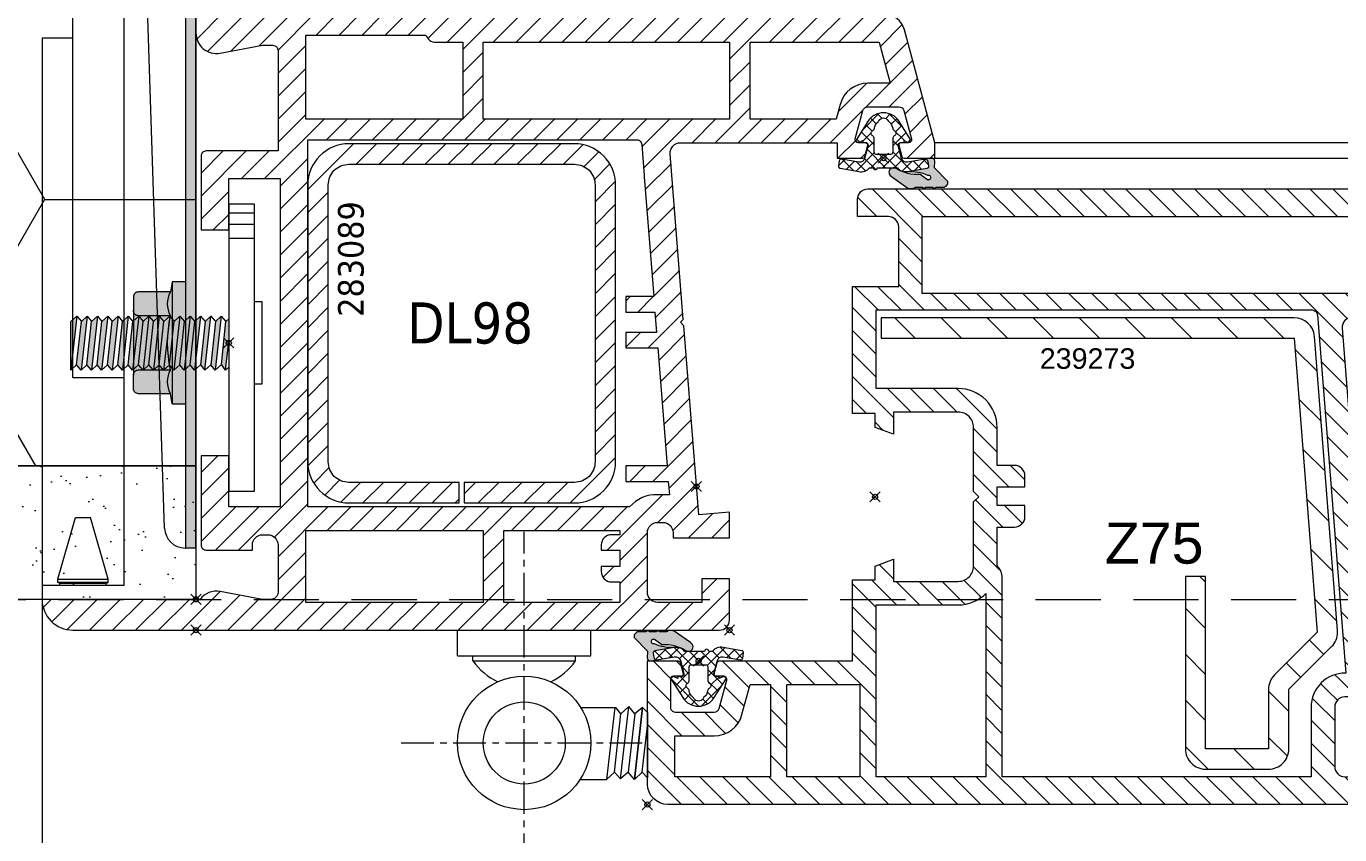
# Model space of a CAD drawing. Header units: millimetres. Extents: x -20000 to 230000, y -17405 to 25402.
# Drawn here: x 74626 to 74754, y -13975 to -13896.2 of the extents above; entities that cross this region are included whole.
import ezdxf

# ---------------------------------------------------------------- set-up
doc = ezdxf.new("R2010")
doc.units = ezdxf.units.MM
doc.header["$PDMODE"] = 35
doc.header["$PDSIZE"] = 0.5
doc.linetypes.add('AXES', pattern=[50.8, 31.75, -6.35, 6.35, -6.35])
doc.linetypes.add('CACHE', pattern=[9.525, 6.35, -3.175])
doc.layers.get('0').update_dxf_attribs({"lineweight": 13})
doc.layers.add('0 - Invisible', color=43, linetype='Continuous', lineweight=0, plot=False)
for name, color, linetype, lineweight in [('1 - Acier', 160, 'Continuous', 13), ('1 - Axe', 1, 'AXES', 0), ('1 - INTERROMPU', 253, 'CACHE', 13), ('1 - Isolant', 132, 'Continuous', 13), ('1 - Joint', 7, 'Continuous', 13), ('1 - Platre', 252, 'Continuous', 13), ('1 - PVC', 7, 'Continuous', 13)]:
    doc.layers.add(name, color=color, linetype=linetype, lineweight=lineweight)
doc.layers.add('1 - Cache', color=7, linetype='Continuous', lineweight=0, true_color=0xffffff)
doc.styles.get("Standard").update_dxf_attribs({"font": 'ARIALUNI.TTF'})
doc.styles.add('Texte Poralu', font='tahomabd.ttf')

# ---------------------------------------------------------------- blocks, each defined once
blk = doc.blocks.new('*U436')
at = {"layer": '1 - Isolant'}
h = blk.add_hatch(dxfattribs=at)
h.set_pattern_fill('HONEY', color=256, scale=5)
h.set_pattern_definition([(0, (237.5, -1e-14), (23.8125, 13.74815), [15.875, -31.75]), (120, (237.5, -1e-14), (-23.8125, 13.74815), [15.875, -31.75]), (60, (237.5, -1e-14), (5e-08, 27.4963), [-31.75, 15.875])])
h.paths.add_polyline_path([(-150, -87), (-150, 0), (-7.5, 0), (-7.5, -87)])
at = {"layer": '1 - Platre'}
h = blk.add_hatch(dxfattribs=at)
h.set_pattern_fill('AR-SAND', color=256, scale=0.1)
h.set_pattern_definition([(37.5, (237.5, -1e-14), (-0.160003, 4.894132), [0, -3.8608, 0, -4.318, 0, -4.1275]), (7.5, (237.5, -1e-14), (4.49523, 7.16825), [0, -2.0828, 0, -3.4798, 0, -1.3335]), (327.5, (234.3756, -1e-14), (7.909924, 0.01437), [0, -1.27, 0, -4.572, 0, -5.969]), (317.5, (234.3756, -1e-14), (7.63556, 2.22929), [0, -0.635, 0, -2.9972, 0, -3.429])])
h.paths.add_polyline_path([(-150, -100), (-150, -87), (-7.5, -87), (-7.5, -100)])
at = {"layer": '1 - Isolant'}
blk.add_lwpolyline([(-150, 0), (-7.5, 0), (-7.5, -87), (-150, -87)], dxfattribs=at)
at = {"layer": '1 - Platre'}
blk.add_lwpolyline([(-150, -87), (-7.5, -87), (-7.5, -100), (-150, -100)], dxfattribs=at)
blk = doc.blocks.new('*U176')
at = {"layer": '1 - Acier', "linetype": 'ByBlock'}
for p, q in [((-26.5, 0), (-13.5, 0)), ((-26.5, -2.5), (-26.5, 0)), ((-13.5, -2.5), (-13.5, 0)), ((-26.5, -2.5), (-13.5, -2.5)), ((-25, -3), (-25, -2.5)), ((-15, -3), (-15, -2.5)), ((-25, -3), (-15, -3)), ((-14.49, -7.55), (-11.09, -7.55)), ((-11.19, -7.55), (-11.97, -14.55)), ((-10.58, -8.16), (-11.09, -7.55)), ((-10.63, -14.5), (-9.82, -7.45)), ((-9.82, -7.45), (-10.58, -8.16)), ((-9.82, -7.45), (-10.58, -8.16)), ((-9.22, -8.16), (-9.82, -7.45)), ((-9.22, -8.16), (-9.82, -7.45)), ((-9.26, -14.55), (-8.48, -7.55)), ((-8.48, -7.55), (-9.26, -14.55)), ((-8.48, -7.55), (-9.22, -8.16)), ((-8.48, -7.55), (-9.22, -8.16)), ((-8, -8.03), (-8.48, -7.55)), ((-8, -8.03), (-8.48, -7.55)), ((-11.21, -13.84), (-10.58, -8.16)), ((-11.21, -13.84), (-10.58, -8.16)), ((-9.22, -8.16), (-9.86, -13.84)), ((-9.22, -8.16), (-9.86, -13.84)), ((-8, -8.03), (-8, -14.41)), ((-8.5, -13.84), (-8, -9.34)), ((-8.5, -13.84), (-8, -9.34)), ((-11.21, -13.84), (-11.97, -14.55)), ((-11.21, -13.84), (-11.97, -14.55)), ((-10.63, -14.5), (-11.21, -13.84)), ((-10.63, -14.5), (-11.21, -13.84)), ((-9.86, -13.84), (-10.63, -14.5)), ((-9.86, -13.84), (-10.63, -14.5)), ((-9.26, -14.55), (-9.86, -13.84)), ((-9.26, -14.55), (-9.86, -13.84)), ((-8.5, -13.84), (-9.26, -14.55)), ((-8.5, -13.84), (-9.26, -14.55)), ((-8, -14.41), (-8.5, -13.84)), ((-14.56, -14.55), (-11.97, -14.55))]:
    blk.add_line(p, q, dxfattribs=at)
for radius in [6.5, 4]:
    blk.add_circle((-20, -11), radius, dxfattribs=at)
for start, end in [(215.0332, 245.0619), (294.9381, 324.9668)]:
    blk.add_arc((-20, 0.51), 6.11, start, end, dxfattribs=at)
at = {"layer": '1 - Axe', "color": 1, "linetype": 'AXES', "ltscale": 0.1}
for p, q in [((-20, -23), (-20, 9.57)), ((-32, -11), (-8, -11))]:
    blk.add_line(p, q, dxfattribs=at)
blk = doc.blocks.new('*U293')
at = {"layer": '1 - Joint', "linetype": 'ByBlock'}
blk.add_hatch(color=256, dxfattribs=at).paths.add_polyline_path([(2.84, 3.14), (2.84, 3.78, 0.57735), (2.84, 4.13), (2.84, 4.79, 0.57735), (2.84, 5.13), (2.84, 5.85, 0.419335), (2.27, 6.28), (0.94, 4.97), (0.31, 5, 0.477659), (0, 4.65), (0.11, 4.02, -0.406954), (0.36, 4.36), (0.75, 4.43, -0.418679), (0.98, 4.27), (1.3, 2.36, -0.125286), (1.66, 4.3, -1.387029), (2.11, 4.3), (1.59, 3.57, -0.153631), (1.05, 1.3, 0.167659), (0.93, 1.03), (0.93, 0.96, 0.744987), (1.78, 0.78), (2.91, 2.37, 0.250622)])
h = blk.add_hatch(dxfattribs=at)
h.set_pattern_fill('ANSI37', color=256, scale=0.25, style=0)
h.paths.add_polyline_path([(0.93, 0.96, -0.041156), (0.93, 1.03), (0.93, 1.36, 0.277105), (1.3, 2.36), (0.98, 4.27, 0.414214), (0.75, 4.43), (0.36, 4.36, 0.406954), (0.11, 4.02), (0.4, 2.34, -0.388879), (0.04, 1.77), (-1.23, 1.43, -0.414214), (-1.53, 1.73), (-1.53, 2.01), (-1.71, 2.01), (-1.54, 2.38, 0.109518), (-1.53, 2.46, 0.414214), (-1.73, 2.66, 0.140872), (-1.83, 2.63), (-3.58, 1.54, 0.258271), (-4.42, 0.01, 0.258271), (-3.58, -1.51), (-1.83, -2.61, 0.140872), (-1.73, -2.64, 0.414214), (-1.53, -2.44, 0.109518), (-1.54, -2.35), (-1.71, -1.99), (-1.53, -1.99), (-1.53, -1.79, -0.414214), (-1.23, -1.49), (0.04, -1.83, -0.388879), (0.4, -2.4), (0.1, -4.07, 0.043661), (0.1, -4.1, 0.36397), (0.27, -4.3), (0.76, -4.39, 0.037727), (0.79, -4.39, 0.370694), (0.99, -4.22), (1.31, -2.39, 0.271381), (0.93, -1.34), (0.93, -0.99, 1), (0.93, -0.59)])
h.paths.add_polyline_path([(-0.37, 0.71), (-0.37, -0.69, -0.414214), (-0.57, -0.89), (-1.9, -0.89, 0.267949), (-2.16, -1.04, -0.267949), (-2.42, -1.19, -0.271324), (-2.68, -1.04, 0.243431), (-2.91, -0.88, -0.210605), (-3.54, -0.52, 0.11634), (-3.65, -0.43, -0.281921), (-3.92, 0.01, -0.281921), (-3.65, 0.46, 0.11634), (-3.54, 0.55, -0.210605), (-2.91, 0.91, 0.243431), (-2.68, 1.06, -0.271324), (-2.42, 1.21, -0.267949), (-2.16, 1.06, 0.267949), (-1.9, 0.91), (-0.57, 0.91, -0.414214)], flags=16)
at = {"layer": '0 - Invisible', "linetype": 'ByBlock'}
blk.add_point((0, 0), dxfattribs=at)
at = {"layer": '1 - Joint', "linetype": 'ByBlock'}
for points in [[(2.11, 4.3), (1.59, 3.57, -0.153631), (1.05, 1.3, 1.13268), (1.78, 0.78), (2.91, 2.37, 0.250622), (2.84, 3.14), (2.84, 3.78, 0.57735), (2.84, 4.13), (2.84, 4.79, 0.57735), (2.84, 5.13), (2.84, 5.85, 0.419335), (2.27, 6.28), (0.94, 4.97), (0.31, 5, 0.477659), (0, 4.65), (0.4, 2.34, -0.388879), (0.04, 1.77), (-1.23, 1.43, -0.414214), (-1.53, 1.73), (-1.53, 2.01), (-1.71, 2.01), (-1.54, 2.38, 0.109518), (-1.53, 2.46, 0.414214), (-1.73, 2.66, 0.140872), (-1.83, 2.63), (-3.58, 1.54, 0.258271), (-4.42, 0.01, 0.258271), (-3.58, -1.51), (-1.83, -2.61, 0.140872), (-1.73, -2.64, 0.414214), (-1.53, -2.44, 0.109518), (-1.54, -2.35), (-1.71, -1.99), (-1.53, -1.99), (-1.53, -1.79, -0.414214), (-1.23, -1.49), (0.04, -1.83, -0.388879), (0.4, -2.4), (0.1, -4.07, 0.043661), (0.1, -4.1, 0.36397), (0.27, -4.3), (0.76, -4.39, 0.037727), (0.79, -4.39, 0.370694), (0.99, -4.22), (1.31, -2.39, 0.271381), (0.93, -1.34), (0.93, -0.99, 1), (0.93, -0.59), (0.93, 1.36, 0.277105), (1.3, 2.36, -0.125286), (1.66, 4.3, -1.387029)], [(-3.65, 0.46, 0.11634), (-3.54, 0.55, -0.210605), (-2.91, 0.91, 0.243431), (-2.68, 1.06, -0.271324), (-2.42, 1.21, -0.267949), (-2.16, 1.06, 0.267949), (-1.9, 0.91), (-0.57, 0.91, -0.414214), (-0.37, 0.71), (-0.37, -0.69, -0.414214), (-0.57, -0.89), (-1.9, -0.89, 0.267949), (-2.16, -1.04, -0.267949), (-2.42, -1.19, -0.271324), (-2.68, -1.04, 0.243431), (-2.91, -0.88, -0.210605), (-3.54, -0.52, 0.11634), (-3.65, -0.43, -0.281921), (-3.92, 0.01, -0.281921)]]:
    blk.add_lwpolyline(points, format="xyb", close=True, dxfattribs=at)
blk.add_lwpolyline([(1.3, 2.36), (0.98, 4.27, 0.414214), (0.75, 4.43), (0.36, 4.36, 0.406954), (0.11, 4.02)], format="xyb", dxfattribs=at)
blk = doc.blocks.new('Rehau - Gamme Performance - Z75')
at = {"layer": '1 - PVC'}
h = blk.add_hatch(dxfattribs=at)
h.set_pattern_fill('ANSI31', color=256, scale=0.5, angle=90, style=0)
h.set_pattern_definition([(225, (0, 0), (-1.122532, 1.122532), [])])
edge = h.paths.add_edge_path()
edge.add_line((-88.25, 45.99), (-85.49, 45.99))
edge.add_line((-85.49, 45.99), (-85.49, 47.5))
edge.add_line((-85.49, 47.5), (-74.99, 47.5))
edge.add_line((-74.99, 47.5), (-68.72, 47.5))
edge.add_arc((-68.72, 46.5), 1, -4.2808, 89.8756, ccw=False)
edge.add_line((-67.72, 46.42), (-70.42, 12.18))
edge.add_arc((-68.1, 9.13), 3.83, 127.2044, 145.4601)
edge.add_line((-71.26, 11.3), (-73.49, 11.5))
edge.add_line((-73.49, 11.5), (-74.99, 10.63))
edge.add_line((-74.99, 10.63), (-74.99, 9))
edge.add_line((-74.99, 9), (-69.49, 9))
edge.add_line((-69.49, 9), (-69.49, 9.5))
edge.add_arc((-68.49, 9.5), 1, 90, 180, ccw=False)
edge.add_line((-68.49, 10.5), (-67.99, 10.5))
edge.add_arc((-67.99, 9.5), 1, 0, 90, ccw=False)
edge.add_line((-66.99, 9.5), (-66.99, 3.7))
edge.add_arc((-67.99, 3.7), 1, -90, 0, ccw=False)
edge.add_line((-67.99, 2.7), (-72.29, 2.7))
edge.add_line((-72.29, 2.7), (-72.29, 5))
edge.add_line((-72.29, 5), (-74.99, 5))
edge.add_line((-74.99, 5), (-74.99, 1))
edge.add_arc((-73.99, 1), 1, 180, 270)
edge.add_line((-73.99, 0), (-1.99, 0))
edge.add_arc((-2.01, 2.01), 2.01, 270.4903, 359.7969)
edge.add_line((0, 2), (0, 14))
edge.add_line((0, 14), (-3, 14))
edge.add_arc((-2.99, 13.79), 0.205, 92.1594, 164.4209)
edge.add_line((-3.19, 13.85), (-3.48, 12.75))
edge.add_arc((-3.29, 12.7), 0.196, 163.8255, 270.6442)
edge.add_line((-3.29, 12.5), (-2.54, 12.5))
edge.add_arc((-2.54, 12.2), 0.3, 0, 90, ccw=False)
edge.add_line((-2.24, 12.2), (-2.24, 9.5))
edge.add_arc((-2.74, 9.5), 0.5, -15.1541, 0, ccw=False)
edge.add_arc((-2.75, 9.51), 0.511, 270.9177, 343.9282, ccw=False)
edge.add_line((-2.74, 9), (-4.99, 9))
edge.add_line((-4.99, 9), (-6.51, 9))
edge.add_arc((-6.51, 9.49), 0.493, 194.4916, 270.2559, ccw=False)
edge.add_line((-6.99, 9.37), (-7.73, 12.12))
edge.add_arc((-7.44, 12.2), 0.3, 89.7794, 195.5219, ccw=False)
edge.add_line((-7.44, 12.5), (-6.69, 12.5))
edge.add_arc((-6.7, 12.7), 0.201, 271.431, 374.0994)
edge.add_line((-6.5, 12.75), (-6.8, 13.85))
edge.add_arc((-6.99, 13.8), 0.2, 14.7436, 90)
edge.add_line((-6.99, 14), (-19.99, 14))
edge.add_line((-19.99, 14), (-19.99, 21.9))
edge.add_line((-19.99, 21.9), (-22.19, 21.9))
edge.add_line((-22.19, 21.9), (-22.19, 23.24))
edge.add_line((-22.19, 23.24), (-23.99, 23.9))
edge.add_line((-23.99, 23.9), (-23.99, 21.75))
edge.add_line((-23.99, 21.75), (-30.29, 21.75))
edge.add_arc((-30.29, 23.25), 1.5, 180, 270, ccw=False)
edge.add_line((-31.79, 23.25), (-31.79, 29.5))
edge.add_line((-31.79, 29.5), (-32.29, 30))
edge.add_line((-32.29, 30), (-31.79, 30.5))
edge.add_line((-31.79, 30.5), (-31.79, 36.75))
edge.add_arc((-30.29, 36.75), 1.5, 90, 180, ccw=False)
edge.add_line((-30.29, 38.25), (-23.99, 38.25))
edge.add_line((-23.99, 38.25), (-23.99, 36.1))
edge.add_line((-23.99, 36.1), (-22.19, 36.75))
edge.add_line((-22.19, 36.75), (-22.19, 38.1))
edge.add_line((-22.19, 38.1), (-19.99, 38.1))
edge.add_line((-19.99, 38.1), (-19.99, 50.5))
edge.add_line((-19.99, 50.5), (-24.49, 50.5))
edge.add_line((-24.49, 50.5), (-24.49, 56.3))
edge.add_arc((-23.49, 56.3), 1, 90, 180, ccw=False)
edge.add_line((-23.49, 57.3), (-20.49, 57.3))
edge.add_line((-20.49, 57.3), (-20.49, 59))
edge.add_arc((-21.49, 59), 1, 0, 90)
edge.add_line((-21.49, 60), (-90.11, 60))
edge.add_arc((-90.11, 58), 2, 90.0716, 164.8932)
edge.add_line((-92.04, 58.52), (-94.99, 47.5))
edge.add_line((-94.99, 47.5), (-94.99, 46))
edge.add_line((-94.99, 46), (-91.72, 46))
edge.add_arc((-91.78, 46.19), 0.2, 288.1929, 359.998)
edge.add_line((-91.58, 46.19), (-91.58, 47.29))
edge.add_arc((-91.78, 47.29), 0.2, 0.0001, 90.0001)
edge.add_line((-91.78, 47.49), (-92.08, 47.49))
edge.add_line((-92.08, 47.49), (-92.44, 47.5))
edge.add_arc((-92.44, 47.8), 0.301, 164.7987, 269.9002, ccw=False)
edge.add_line((-92.73, 47.88), (-91.99, 50.63))
edge.add_arc((-91.5, 50.5), 0.504, 90.6601, 164.5912, ccw=False)
edge.add_line((-91.51, 51), (-89.99, 51))
edge.add_line((-89.99, 51), (-88.47, 51))
edge.add_arc((-88.47, 50.51), 0.493, 14.4916, 90.2559, ccw=False)
edge.add_line((-87.99, 50.63), (-87.25, 47.88))
edge.add_arc((-87.54, 47.8), 0.301, -90.0002, 15.4225, ccw=False)
edge.add_line((-87.54, 47.5), (-87.88, 47.49))
edge.add_line((-87.88, 47.49), (-88.18, 47.49))
edge.add_arc((-88.18, 47.29), 0.2, 90.0021, 179.9979)
edge.add_line((-88.38, 47.29), (-88.38, 46.18))
edge.add_arc((-88.18, 46.17), 0.196, 178.5329, 250.5215)
edge = h.paths.add_edge_path(flags=16)
edge.add_line((-11.99, 2.7), (-2.69, 2.7))
edge.add_line((-2.69, 2.7), (-2.69, 6.7))
edge.add_line((-2.69, 6.7), (-6.51, 6.7))
edge.add_arc((-6.5, 9.52), 2.82, 195.3634, 269.8887, ccw=False)
edge.add_line((-9.22, 8.77), (-10, 11.7))
edge.add_line((-10, 11.7), (-11.99, 11.7))
edge.add_line((-11.99, 11.7), (-11.99, 2.7))
h.paths.add_polyline_path([(-20.69, 2.7), (-13.59, 2.7), (-13.59, 11.7), (-20.69, 11.7)], flags=16)
edge = h.paths.add_edge_path(flags=16)
edge.add_line((-32.99, 2.7), (-22.29, 2.7))
edge.add_line((-22.29, 2.7), (-22.29, 19.45))
edge.add_line((-22.29, 19.45), (-30.3, 19.45))
edge.add_arc((-30.29, 23.23), 3.78, 224.5252, 269.9457, ccw=False)
edge.add_line((-32.99, 20.58), (-32.99, 2.7))
edge = h.paths.add_edge_path(flags=16)
edge.add_line((-64.69, 2.7), (-34.59, 2.7))
edge.add_line((-34.59, 2.7), (-34.59, 20.58))
edge.add_line((-34.59, 20.58), (-34.59, 22.09))
edge.add_arc((-33, 22.09), 1.59, 133.3025, 179.938, ccw=False)
edge.add_line((-34.09, 23.25), (-34.09, 27.05))
edge.add_line((-34.09, 27.05), (-35.79, 27.05))
edge.add_arc((-35.79, 28.05), 1, 180, 270, ccw=False)
edge.add_line((-36.79, 28.05), (-36.79, 29.15))
edge.add_line((-36.79, 29.15), (-34.09, 29.15))
edge.add_line((-34.09, 29.15), (-34.09, 30.95))
edge.add_line((-34.09, 30.95), (-36.79, 30.95))
edge.add_line((-36.79, 30.95), (-36.79, 32.05))
edge.add_arc((-35.79, 32.05), 1, 90, 180, ccw=False)
edge.add_line((-35.79, 33.05), (-34.09, 33.05))
edge.add_line((-34.09, 33.05), (-34.09, 36.75))
edge.add_arc((-30.29, 36.75), 3.8, 90, 180, ccw=False)
edge.add_line((-30.29, 40.55), (-22.29, 40.55))
edge.add_line((-22.29, 40.55), (-22.29, 48.2))
edge.add_line((-22.29, 48.2), (-64.81, 48.2))
edge.add_arc((-64.81, 47.7), 0.499, 89.6674, 175.5607)
edge.add_line((-65.31, 47.74), (-68.06, 12.8))
edge.add_arc((-67.99, 9.5), 3.3, 0.0217, 91.2242, ccw=False)
edge.add_line((-64.69, 9.5), (-64.69, 2.7))
h.paths.add_polyline_path([(-26.79, 49.8), (-26.79, 57.3), (-74.99, 57.3), (-74.99, 49.8)], flags=16)
edge = h.paths.add_edge_path(flags=16)
edge.add_line((-85.77, 51.22), (-85.39, 49.8))
edge.add_line((-85.39, 49.8), (-76.59, 49.8))
edge.add_line((-76.59, 49.8), (-76.59, 57.3))
edge.add_line((-76.59, 57.3), (-89.57, 57.3))
edge.add_line((-89.57, 57.3), (-90.64, 53.3))
edge.add_line((-90.64, 53.3), (-88.47, 53.3))
edge.add_arc((-88.47, 50.5), 2.8, 14.9315, 90, ccw=False)
edge.add_arc((-85.77, 51.22), 0.00282, -165.0287, 14.9315, ccw=False)
at = {"layer": '0 - Invisible'}
for p in [(-89.98, 45.99), (-22.19, 29.99), (-8, 17), (-70.28, 14), (-4.99, 14), (0, 0), (-74.99, 0)]:
    blk.add_point(p, dxfattribs=at)
at = {"layer": '1 - PVC'}
for points in [[(-88.25, 45.99), (-85.49, 45.99), (-85.49, 47.5), (-74.99, 47.5), (-68.72, 47.5, -0.435624), (-67.72, 46.42), (-70.42, 12.18, 0.079824), (-71.26, 11.3), (-73.49, 11.5), (-74.99, 10.63), (-74.99, 9), (-69.49, 9), (-69.49, 9.5, -0.414214), (-68.49, 10.5), (-67.99, 10.5, -0.414214), (-66.99, 9.5), (-66.99, 3.7, -0.414214), (-67.99, 2.7), (-72.29, 2.7), (-72.29, 5), (-74.99, 5), (-74.99, 1, 0.414214), (-73.99, 0), (-1.99, 0, 0.410674), (0, 2), (0, 14), (-3, 14, 0.326182), (-3.19, 13.85), (-3.48, 12.75, 0.50305), (-3.29, 12.5), (-2.54, 12.5, -0.414214), (-2.24, 12.2), (-2.24, 9.5, -0.066219), (-2.26, 9.37, -0.329801), (-2.74, 9), (-4.99, 9), (-6.51, 9, -0.343178), (-6.99, 9.37), (-7.73, 12.12, -0.497179), (-7.44, 12.5), (-6.69, 12.5, 0.480561), (-6.5, 12.75), (-6.8, 13.85, 0.340702), (-6.99, 14), (-19.99, 14), (-19.99, 21.9), (-22.19, 21.9), (-22.19, 23.24), (-23.99, 23.9), (-23.99, 21.75), (-30.29, 21.75, -0.414214), (-31.79, 23.25), (-31.79, 29.5), (-32.29, 30), (-31.79, 30.5), (-31.79, 36.75, -0.414214), (-30.29, 38.25), (-23.99, 38.25), (-23.99, 36.1), (-22.19, 36.75), (-22.19, 38.1), (-19.99, 38.1), (-19.99, 50.5), (-24.49, 50.5), (-24.49, 56.3, -0.414214), (-23.49, 57.3), (-20.49, 57.3), (-20.49, 59, 0.414214), (-21.49, 60), (-90.11, 60, 0.338586), (-92.04, 58.52), (-94.99, 47.5), (-94.99, 46), (-91.72, 46, 0.32398), (-91.58, 46.19), (-91.58, 47.29, 0.414214), (-91.78, 47.49), (-92.08, 47.49), (-92.44, 47.5, -0.493696), (-92.73, 47.88), (-91.99, 50.63, -0.334261), (-91.51, 51), (-89.99, 51), (-88.47, 51, -0.343178), (-87.99, 50.63), (-87.25, 47.88, -0.49544), (-87.54, 47.5), (-87.88, 47.49), (-88.18, 47.49, 0.414192), (-88.38, 47.29), (-88.38, 46.18, 0.324865)], [(-85.77, 51.22), (-85.39, 49.8), (-76.59, 49.8), (-76.59, 57.3), (-89.57, 57.3), (-90.64, 53.3), (-88.47, 53.3, -0.339788), (-85.76, 51.22, -0.999652)], [(-64.69, 2.7), (-34.59, 2.7), (-34.59, 20.58), (-34.59, 22.09, -0.206341), (-34.09, 23.25), (-34.09, 27.05), (-35.79, 27.05, -0.414214), (-36.79, 28.05), (-36.79, 29.15), (-34.09, 29.15), (-34.09, 30.95), (-36.79, 30.95), (-36.79, 32.05, -0.414214), (-35.79, 33.05), (-34.09, 33.05), (-34.09, 36.75, -0.414214), (-30.29, 40.55), (-22.29, 40.55), (-22.29, 48.2), (-64.81, 48.2, 0.393373), (-65.31, 47.74), (-68.06, 12.8, -0.420374), (-64.69, 9.5)], [(-32.99, 2.7), (-22.29, 2.7), (-22.29, 19.45), (-30.3, 19.45, -0.20082), (-32.99, 20.58)], [(-11.99, 2.7), (-2.69, 2.7), (-2.69, 6.7), (-6.51, 6.7, -0.337146), (-9.22, 8.77), (-10, 11.7), (-11.99, 11.7)]]:
    blk.add_lwpolyline(points, format="xyb", close=True, dxfattribs=at)
for points in [[(-26.79, 49.8), (-26.79, 57.3), (-74.99, 57.3), (-74.99, 49.8)], [(-20.69, 2.7), (-13.59, 2.7), (-13.59, 11.7), (-20.69, 11.7)]]:
    blk.add_lwpolyline(points, close=True, dxfattribs=at)
blk = doc.blocks.new('Rehau - Renfort 239273')
at = {"layer": '1 - Acier'}
h = blk.add_hatch(dxfattribs=at)
h.set_pattern_fill('ANSI31', color=256, style=0)
h.set_pattern_definition([(45, (-22382.9887, -21221.3944), (-2.24506403, 2.24506403), [])])
edge = h.paths.add_edge_path()
edge.add_line((36.22, 37.77), (42.02, 37.77))
edge.add_line((42.02, 37.77), (42.02, 31.64))
edge.add_line((42.02, 31.64), (25.21, 31.64))
edge.add_line((25.21, 31.64), (25.21, 29.67))
edge.add_line((25.21, 29.67), (42.02, 29.67))
edge.add_arc((42.02, 31.64), 1.98, 270, 360)
edge.add_line((44, 31.64), (44, 37.77))
edge.add_arc((42.02, 37.77), 1.98, 360, 450)
edge.add_line((42.02, 39.75), (36.22, 39.75))
edge.add_line((36.22, 39.75), (32.05, 43.92))
edge.add_arc((30.65, 42.52), 1.98, 45, 90)
edge.add_arc((30.65, 42.52), 1.98, 90, 94.5)
edge.add_line((30.5, 44.49), (1.82, 42.24))
edge.add_arc((1.98, 40.26), 1.98, 94.5, 180)
edge.add_line((0, 40.26), (0, 0))
edge.add_line((0, 0), (1.98, 0))
edge.add_line((1.98, 0), (1.98, 40.26))
edge.add_line((1.98, 40.26), (30.65, 42.52))
edge.add_line((30.65, 42.52), (34.82, 38.35))
edge.add_arc((36.22, 39.75), 1.98, 225, 270)
blk.add_lwpolyline([(36.22, 37.77), (42.02, 37.77), (42.02, 31.64), (25.21, 31.64), (25.21, 29.67), (42.02, 29.67, 0.414214), (44, 31.64), (44, 37.77, 0.414214), (42.02, 39.75), (36.22, 39.75), (32.05, 43.92, 0.198912), (30.65, 44.5, 0.019637), (30.5, 44.49), (1.82, 42.24, 0.391392), (0, 40.26), (0, 0), (1.98, 0), (1.98, 40.26), (30.65, 42.52), (34.82, 38.35, 0.198912)], format="xyb", close=True, dxfattribs=at)
blk = doc.blocks.new('*U538')
at = {"layer": '1 - PVC'}
for p, q in [((591, 47.5), (20, 47.5)), ((20, 46), (591, 46))]:
    blk.add_line(p, q, dxfattribs=at)
for name, p, rotation in [('*U293', (15, 46), 269.9999999999993), ('Rehau - Renfort 239273', (14.77, 30.45), 269.9999999999993), ('*U293', (-3.01, -3), 89.99999999999932)]:
    blk.add_blockref(name, p, dxfattribs=dict(rotation=rotation))
at = {"xscale": -1, "rotation": 359.9999999999993}
blk.add_blockref('Rehau - Gamme Performance - Z75', (-8, -17), dxfattribs=at)
for s, insert, char_height, attachment_point in [('239273', (34.9, 27.47), 2, 2), ('Z75', (41.39, 8.45), 4, 5)]:
    blk.add_mtext(s, dxfattribs=dict(insert=insert, char_height=char_height, attachment_point=attachment_point))
blk = doc.blocks.new('*U416')
at = {"layer": '1 - Acier', "linetype": 'ByBlock'}
h = blk.add_hatch(color=256, dxfattribs=at)
h.paths.add_polyline_path([(95, 0), (95, -1), (32.41, -1), (32, 0)])
h.paths.add_polyline_path([(1, -32.41), (0, -32), (32, 0), (32.41, -1)])
h.paths.add_polyline_path([(1, -70), (0, -70), (0, -32), (1, -32.41)])
blk.add_hatch(color=256, dxfattribs=at).paths.add_polyline_path([(25.83, -6.17, -0.285406), (27.89, -5.69), (29.82, -6.34, 0.793417), (30.85, -4.69), (29.08, -2.92), (30.14, -1.86), (31.91, -3.63, -0.793417), (29.34, -7.76), (27.11, -7.01), (7.01, -27.11), (7.76, -29.34, -0.793417), (3.63, -31.91), (1.86, -30.14), (2.92, -29.08), (4.69, -30.85, 0.793417), (6.34, -29.82), (5.69, -27.89, -0.285406), (6.17, -25.83)])
for p, q in [((32, 0), (0, -32)), ((95, 0), (32, 0)), ((32, 0), (34.07, -5)), ((95, 0), (95, -1.06)), ((32.41, -1), (1, -32.41)), ((95, -1), (32.41, -1)), ((93.07, -3.06), (34.07, -5)), ((34.07, -5), (5, -34.07)), ((0, -32), (0, -70)), ((0, -32), (5, -34.07)), ((1, -32.41), (1, -70)), ((5, -34.07), (3.11, -68.11)), ((0, -70), (1.11, -70))]:
    blk.add_line(p, q, dxfattribs=at)
for centre, start, end in [((93, -1.06), 271.8801, 0), ((1.11, -68), 270, 356.8139)]:
    blk.add_arc(centre, 2, start, end, dxfattribs=at)
blk = doc.blocks.new('*U417')
at = {"layer": '1 - Acier', "linetype": 'ByBlock'}
h = blk.add_hatch(color=256, dxfattribs=at)
h.paths.add_polyline_path([(-0.13, 0), (-2.34, 0), (-2.07, -0.29), (2.1, -0.71), (2.67, -0.31)])
h.paths.add_polyline_path([(-2.6, -0.73), (-2.07, -1.29), (2.15, -1.76), (2.67, -1.32)])
h.paths.add_polyline_path([(-2.6, -1.74), (-2.07, -2.3), (2.15, -2.77), (2.67, -2.32)])
h.paths.add_polyline_path([(-2.6, -2.74), (-2.07, -3.31), (2.15, -3.77), (2.67, -3.33)])
h.paths.add_polyline_path([(-2.6, -3.75), (-2.07, -4.31), (2.15, -4.78), (2.67, -4.34)])
h.paths.add_polyline_path([(-2.6, -4.76), (-2.07, -5.32), (2.15, -5.79), (2.67, -5.34)])
h.paths.add_polyline_path([(-2.6, -5.76), (-2.07, -6.32), (2.15, -6.79), (2.67, -6.35)])
h.paths.add_polyline_path([(-2.6, -6.77), (-2.07, -7.33), (2.15, -7.8), (2.67, -7.35)])
h.paths.add_polyline_path([(-2.6, -7.78), (-2.07, -8.34), (2.15, -8.81), (2.67, -8.36)])
h.paths.add_polyline_path([(-2.6, -8.78), (-2.07, -9.34), (2.15, -9.81), (2.67, -9.37)])
h.paths.add_polyline_path([(-2.6, -9.79), (-2.07, -10.35), (2.15, -10.82), (2.67, -10.37)])
h.paths.add_polyline_path([(-2.6, -10.79), (-2.07, -11.36), (2.15, -11.82), (2.67, -11.38)])
h.paths.add_polyline_path([(-2.6, -11.8), (-2.07, -12.36), (2.15, -12.83), (2.67, -12.39)])
h.paths.add_polyline_path([(-2.6, -12.81), (-2.07, -13.37), (2.15, -13.84), (2.67, -13.39)])
h.paths.add_polyline_path([(-2.6, -13.81), (-2.07, -14.37), (2.15, -14.84), (2.67, -14.4)])
h.paths.add_polyline_path([(-2.6, -14.82), (-2.07, -15.38), (-1.81, -15.41), (2.67, -15.41), (2.67, -15.4)])
for p, q in [((-2.6, -1.74), (-2.57, -1.71)), ((-2.07, -2.3), (-2.6, -1.74)), ((-2.6, -2.74), (-2.07, -2.3)), ((-2.07, -3.31), (-2.6, -2.74)), ((-2.6, -2.74), (2.67, -3.33)), ((-2.6, -3.75), (-2.07, -3.31)), ((-2.07, -4.31), (-2.6, -3.75)), ((-2.6, -3.75), (2.67, -4.34)), ((2.15, -3.77), (-2.07, -3.31)), ((2.67, -3.33), (2.15, -2.77)), ((2.67, -3.33), (2.15, -3.77)), ((2.67, -4.34), (2.15, -3.77)), ((-2.6, -4.76), (-2.07, -4.31)), ((-2.07, -5.32), (-2.6, -4.76)), ((-2.6, -4.76), (2.67, -5.34)), ((2.15, -4.78), (-2.07, -4.31)), ((2.67, -4.34), (2.15, -4.78)), ((2.67, -5.34), (2.15, -4.78)), ((-2.6, -5.76), (-2.07, -5.32)), ((-2.07, -6.32), (-2.6, -5.76)), ((-2.6, -5.76), (2.67, -6.35)), ((-2.6, -6.77), (-2.07, -6.32)), ((2.15, -5.79), (-2.07, -5.32)), ((2.15, -6.79), (-2.07, -6.32)), ((2.67, -5.34), (2.15, -5.79)), ((2.67, -6.35), (2.15, -5.79)), ((2.67, -6.35), (2.15, -6.79)), ((-2.07, -7.33), (-2.6, -6.77)), ((-2.6, -6.77), (2.67, -7.35)), ((-2.6, -7.78), (-2.07, -7.33)), ((2.15, -7.8), (-2.07, -7.33)), ((2.67, -7.35), (2.15, -6.79)), ((2.67, -7.35), (2.15, -7.8)), ((-2.07, -8.34), (-2.6, -7.78)), ((-2.6, -7.78), (2.67, -8.36)), ((-2.6, -8.78), (-2.07, -8.34)), ((-2.07, -9.34), (-2.6, -8.78)), ((-2.6, -8.78), (2.67, -9.37)), ((2.15, -8.81), (-2.07, -8.34)), ((2.67, -8.36), (2.15, -7.8)), ((2.67, -8.36), (2.15, -8.81)), ((2.67, -9.37), (2.15, -8.81)), ((-2.6, -9.79), (-2.07, -9.34)), ((-2.07, -10.35), (-2.6, -9.79)), ((-2.6, -9.79), (2.67, -10.37)), ((2.15, -9.81), (-2.07, -9.34)), ((2.67, -9.37), (2.15, -9.81)), ((2.67, -10.37), (2.15, -9.81)), ((-2.6, -10.79), (-2.07, -10.35)), ((-2.07, -11.36), (-2.6, -10.79)), ((-2.6, -10.79), (2.67, -11.38)), ((-2.6, -11.8), (-2.07, -11.36)), ((2.15, -10.82), (-2.07, -10.35)), ((2.15, -11.82), (-2.07, -11.36)), ((2.67, -10.37), (2.15, -10.82)), ((2.67, -11.38), (2.15, -10.82)), ((2.67, -11.38), (2.15, -11.82)), ((-2.07, -12.36), (-2.6, -11.8)), ((-2.6, -11.8), (2.67, -12.39)), ((-2.6, -12.81), (-2.07, -12.36)), ((2.15, -12.83), (-2.07, -12.36)), ((2.67, -12.39), (2.15, -11.82)), ((2.67, -12.39), (2.15, -12.83)), ((-2.07, -13.37), (-2.6, -12.81)), ((-2.6, -12.81), (2.67, -13.39)), ((-2.6, -13.81), (-2.07, -13.37)), ((-2.07, -14.37), (-2.6, -13.81)), ((-2.6, -13.81), (2.67, -14.4)), ((2.15, -13.84), (-2.07, -13.37)), ((2.67, -13.39), (2.15, -12.83)), ((2.67, -13.39), (2.15, -13.84)), ((2.67, -14.4), (2.15, -13.84)), ((-2.6, -14.82), (-2.07, -14.37)), ((-2.07, -15.38), (-2.6, -14.82)), ((-2.6, -14.82), (2.67, -15.4)), ((2.15, -14.84), (-2.07, -14.37)), ((2.67, -14.4), (2.15, -14.84)), ((2.67, -15.4), (2.15, -14.84)), ((-2.6, -15.41), (-2.6, -15.41)), ((-1.81, -15.41), (-2.07, -15.38)), ((2.67, -15.41), (-1.81, -15.41)), ((2.67, -15.4), (2.67, -15.41))]:
    blk.add_line(p, q, dxfattribs=at)
for points in [[(4, 2.5), (4, 3.27), (-4, 3.27), (-4, 2.5)], [(-12.63, 2.5), (-12.63, 0)], [(-11.53, 2.5), (-11.53, 0)], [(-10.18, 2.5), (-10.18, 0)], [(-2.07, -1.29), (-2.6, -0.73), (2.67, -1.32), (2.1, -0.71), (-2.07, -0.29), (-2.34, 0)], [(2.38, 0), (2.67, -0.31), (-0.13, 0)], [(-2.6, -0.73), (-2.07, -0.29)], [(2.67, -0.31), (2.1, -0.71)], [(2.67, -1.32), (2.15, -1.76)]]:
    blk.add_lwpolyline(points, dxfattribs=at)
for points in [[(-13.5, 2.5), (-13.5, 0), (14.46, 0), (14.46, 2.5)], [(2.15, -1.76), (2.67, -2.32), (-2.6, -1.74), (-2.07, -1.29)], [(2.67, -2.32), (-2.6, -1.74), (-2.07, -2.3), (2.15, -2.77)]]:
    blk.add_lwpolyline(points, close=True, dxfattribs=at)
blk = doc.blocks.new('*U418')
at = {"layer": '1 - Acier', "linetype": 'ByBlock'}
h = blk.add_hatch(color=256, dxfattribs=at)
h.paths.add_polyline_path([(5.93, 1.32), (4.96, 1.49), (4.69, 1.61), (4.4, 1.69), (4.1, 1.74), (3.8, 1.76), (3.5, 1.74), (3.2, 1.69), (2.91, 1.61), (2.64, 1.49), (1.98, 1.61), (1.32, 1.69), (0.66, 1.74), (0, 1.76), (-0.66, 1.74), (-1.32, 1.69), (-1.98, 1.61), (-2.64, 1.49), (-2.91, 1.61), (-3.2, 1.69), (-3.5, 1.74), (-3.8, 1.76), (-4.1, 1.74), (-4.4, 1.69), (-4.69, 1.61), (-4.96, 1.49), (-5.93, 1.32)])
h.paths.add_polyline_path([(-3.14, 5.1, -0.414214), (-2.64, 4.6, -0.414214), (-2.14, 5.1)])
h.paths.add_polyline_path([(2.14, 5.1, -0.414214), (2.64, 4.6, -0.414214), (3.14, 5.1)])
at = {"layer": '1 - Cache'}
h = blk.add_hatch(color=256, dxfattribs=at)
h.paths.add_polyline_path([(2.64, 1.49), (2.91, 1.61), (3.2, 1.69), (3.5, 1.74), (3.8, 1.76), (4.1, 1.74), (4.4, 1.69), (4.69, 1.61), (4.96, 1.49), (4.96, 4.6, 0.414214), (4.46, 5.1), (3.14, 5.1, 0.414214), (2.64, 4.6)])
h.paths.add_polyline_path([(0.66, 1.74), (1.32, 1.69), (1.98, 1.61), (2.64, 1.49), (2.64, 4.6, -0.414214), (3.14, 5.1), (-3.14, 5.1, -0.414214), (-2.64, 4.6), (-2.64, 1.49), (-1.98, 1.61), (-1.32, 1.69), (-0.66, 1.74), (0, 1.76)])
h.paths.add_polyline_path([(-4.96, 1.49), (-4.69, 1.61), (-4.4, 1.69), (-4.1, 1.74), (-3.8, 1.76), (-3.5, 1.74), (-3.2, 1.69), (-2.91, 1.61), (-2.64, 1.49), (-2.64, 4.6, 0.414214), (-3.14, 5.1), (-4.46, 5.1, 0.414214), (-4.96, 4.6)])
h.paths.add_polyline_path([(5.93, 0), (5.93, 1.32), (-5.93, 1.32), (-5.93, 0)])
at = {"layer": '1 - Acier', "linetype": 'ByBlock'}
for points in [[(-5.93, 1.32), (-4.96, 1.49), (-4.69, 1.61), (-4.4, 1.69), (-4.1, 1.74), (-3.8, 1.76), (-3.5, 1.74), (-3.2, 1.69), (-2.91, 1.61), (-2.64, 1.49), (-1.98, 1.61), (-1.32, 1.69), (-0.66, 1.74), (0, 1.76), (0.66, 1.74), (1.32, 1.69), (1.98, 1.61), (2.64, 1.49), (2.64, 4.6, -0.414214), (3.14, 5.1)], [(-4.96, 1.49), (-4.96, 4.6, -0.414214), (-4.46, 5.1), (-3.14, 5.1)], [(5.93, 1.32), (4.96, 1.49), (4.96, 4.6, 0.414214), (4.46, 5.1), (-3.14, 5.1, -0.414214), (-2.64, 4.6), (-2.64, 1.49)]]:
    blk.add_lwpolyline(points, format="xyb", dxfattribs=at)
blk.add_lwpolyline([(-5.93, 1.32), (-5.93, 0), (5.93, 0), (5.93, 1.32)], close=True, dxfattribs=at)
blk.add_lwpolyline([(2.64, 1.49), (2.91, 1.61), (3.2, 1.69), (3.5, 1.74), (3.8, 1.76), (4.1, 1.74), (4.4, 1.69), (4.69, 1.61), (4.96, 1.49)], dxfattribs=at)
blk = doc.blocks.new('*U419')
for name, p, rotation in [('*U417', (0, 0), 90), ('*U418', (4.2, 0), 270)]:
    blk.add_blockref(name, p, dxfattribs=dict(rotation=rotation))
blk = doc.blocks.new('Rehau - DL98')
at = {"layer": '1 - PVC', "linetype": 'ByBlock'}
h = blk.add_hatch(dxfattribs=at)
h.set_pattern_fill('ANSI31', color=256, scale=0.5, angle=270, style=0)
h.set_pattern_definition([(315, (98, 0), (1.122532, 1.122532), [])])
h.paths.add_polyline_path([(1.88, 37.82, 0.396669), (0, 35.82), (0, 0), (1.8, 0, 0.468969), (3.77, 2.36), (3, 6.5), (3, 15), (38, 15), (39.8, 15, 0.468969), (41.77, 17.36), (41, 21.5), (41, 22.5, -0.414214), (41.5, 23), (51.3, 23), (51.3, 16, 0.414214), (51.8, 15.5), (59, 15.5), (59, 18.2), (54, 18.2), (54, 23.2), (68, 23.2), (86, 23.2), (86, 18.2), (81, 18.2), (81, 15.5), (89.7, 15.5, 0.414214), (90.2, 16), (90.2, 20.5), (89.7, 20.5, -0.414214), (88.7, 21.5), (88.7, 22, -0.414214), (89.7, 23), (94.3, 23, -0.414214), (95, 22.3), (95, 21.5), (94.23, 17.36, 0.285002), (95, 15.4), (95, 15), (98, 15), (98, 25.9), (98, 66, 0.414214), (97, 67), (93, 67), (93, 64.3), (95.3, 64.3), (95.3, 60, -0.414214), (94.3, 59), (88.5, 59, -0.414214), (87.5, 60), (87.5, 60.5, -0.414214), (88.5, 61.5), (89, 61.5), (89, 67), (86.5, 67), (86.76, 64), (68.33, 62.55), (68, 62.22), (67.72, 62.5), (51.58, 61.23, -0.437409), (50.5, 62.23), (50.5, 77.5), (52, 77.5), (52, 80.01, 0.339454), (51.85, 80.2), (50.75, 80.49, 0.493145), (50.5, 80.3), (50.5, 79.55, -0.493145), (50.12, 79.26), (47.37, 80, -0.339454), (47, 80.48), (47, 83.52, -0.339454), (47.37, 84), (50.12, 84.74, -0.493145), (50.5, 84.45), (50.5, 83.7, 0.493145), (50.75, 83.51), (51.85, 83.8, 0.339454), (52, 83.99), (52, 87), (50.5, 87), (39.48, 84.05, 0.339454), (38, 82.12), (38, 40)])
h.paths.add_polyline_path([(38, 37.3), (38, 17.7), (2.3, 17.7), (2.3, 35.14)], flags=16)
h.paths.add_polyline_path([(40, 37.41, 0.327538), (40.7, 38.37), (40.7, 41), (48.2, 41), (48.2, 25.7), (46.3, 25.7), (44, 25.7), (40, 25.7)], flags=16)
h.paths.add_polyline_path([(40.7, 43), (40.7, 67), (48.2, 67), (48.2, 43)], flags=16)
h.paths.add_polyline_path([(50.2, 57.57), (50.2, 57.95, -0.391392), (50.66, 58.45), (53.7, 58.69), (53.83, 58.7), (65.5, 59.62), (65.5, 56.9), (67, 56.9), (67, 59.74), (69, 59.89), (69, 56.9), (70.5, 56.9), (70.5, 60.01), (82, 60.92), (82, 56.9), (83.5, 56.9), (83.5, 61.03), (84.8, 61.14), (84.8, 60.5), (84.8, 60, 0.228871), (86, 57.27), (86, 25.9), (50.2, 25.9)], flags=16)
h.paths.add_polyline_path([(40.7, 69), (40.7, 81.58), (44.7, 82.65), (44.7, 80.48, 0.339454), (46.78, 77.78), (48.2, 77.39), (48.2, 69)], flags=16)
h.paths.add_polyline_path([(88.3, 43), (95.3, 43), (95.3, 25.7), (88.3, 25.7)], flags=16)
h.paths.add_polyline_path([(88.3, 45), (88.3, 56.3), (88.7, 56.3), (88.7, 55.5, 0.414214), (89.7, 54.5), (90.2, 54.5), (90.2, 56.3), (91.8, 56.3), (91.8, 54.5), (92.3, 54.5, 0.414214), (93.3, 55.5), (93.3, 56.3), (95.3, 56.3), (95.3, 45)], flags=16)
h.paths.add_polyline_path([(98, 15), (95, 15), (95, 0, 0.414214), (98, 3)], flags=17)
at = {"layer": '0 - Invisible'}
for p in [(52, 82), (84, 63.78), (0, 37.71), (70, 18.2), (95, 15), (98, 15)]:
    blk.add_point(p, dxfattribs=at)
at = {"layer": '0 - Invisible', "linetype": 'ByBlock'}
blk.add_point((98, 67), dxfattribs=at)
at = {"layer": '1 - PVC', "linetype": 'ByBlock'}
for points in [[(98, 66, 0.414214), (97, 67), (93, 67), (93, 64.3), (95.3, 64.3), (95.3, 60, -0.414214), (94.3, 59), (88.5, 59, -0.414214), (87.5, 60), (87.5, 60.5, -0.414214), (88.5, 61.5), (89, 61.5), (89, 67), (86.5, 67), (86.76, 64), (68.33, 62.55), (68, 62.22), (67.72, 62.5), (67.72, 62.5), (51.58, 61.23, -0.437409), (50.5, 62.23), (50.5, 77.5), (52, 77.5), (52, 80.01, 0.339454), (51.85, 80.2), (50.75, 80.49, 0.493145), (50.5, 80.3), (50.5, 79.55, -0.493145), (50.12, 79.26), (47.37, 80, -0.339454), (47, 80.48), (47, 83.52, -0.339454), (47.37, 84), (50.12, 84.74, -0.493145), (50.5, 84.45), (50.5, 83.7, 0.493145), (50.75, 83.51), (51.85, 83.8, 0.339454), (52, 83.99), (52, 87), (50.5, 87), (39.48, 84.05, 0.339454), (38, 82.12), (38, 40), (1.88, 37.82, 0.396669), (0, 35.82), (0, 0), (1.8, 0, 0.468969), (3.77, 2.36), (3, 6.5), (3, 15), (38, 15), (39.8, 15, 0.468969), (41.77, 17.36), (41, 21.5), (41, 22.5, -0.414214), (41.5, 23), (51.3, 23), (51.3, 16, 0.414214), (51.8, 15.5), (59, 15.5), (59, 18.2), (54, 18.2), (54, 23.2), (68, 23.2), (86, 23.2), (86, 18.2), (81, 18.2), (81, 15.5), (89.7, 15.5, 0.414214), (90.2, 16), (90.2, 20.5), (89.7, 20.5, -0.414214), (88.7, 21.5), (88.7, 22, -0.414214), (89.7, 23), (94.3, 23, -0.414214), (95, 22.3), (95, 21.5), (94.23, 17.36, 0.285002), (95, 15.4), (95, 0, 0.414214), (98, 3), (98, 25.9), (98, 66, 0.414214)], [(40.7, 69), (40.7, 81.58), (44.7, 82.65), (44.7, 80.48, 0.339454), (46.78, 77.78), (48.2, 77.39), (48.2, 69), (40.7, 69)], [(50.2, 57.57), (50.2, 57.95, -0.285121), (50.48, 58.4, -0.095602), (50.66, 58.45), (53.7, 58.69), (53.83, 58.7), (65.5, 59.62), (65.5, 56.9), (67, 56.9), (67, 59.74), (69, 59.89), (69, 56.9), (70.5, 56.9), (70.5, 60.01), (82, 60.92), (82, 56.9), (83.5, 56.9), (83.5, 61.03), (84.8, 61.14), (84.8, 60.5), (84.8, 60, 0.228871), (86, 57.27), (86, 25.9), (50.2, 25.9), (50.2, 57.57)], [(88.3, 45), (88.3, 56.3), (88.7, 56.3), (88.7, 55.5, 0.414214), (89.7, 54.5), (90.2, 54.5), (90.2, 56.3), (91.8, 56.3), (91.8, 54.5), (92.3, 54.5, 0.414214), (93.3, 55.5), (93.3, 56.3), (95.3, 56.3), (95.3, 45), (88.3, 45)], [(40, 37.41, 0.327538), (40.7, 38.37), (40.7, 41), (48.2, 41), (48.2, 25.7), (46.3, 25.7), (44, 25.7), (40, 25.7), (40, 37.41, 0.327538)]]:
    blk.add_lwpolyline(points, format="xyb", close=True, dxfattribs=at)
for points in [[(40.7, 43), (40.7, 67), (48.2, 67), (48.2, 43), (40.7, 43)], [(88.3, 43), (95.3, 43), (95.3, 25.7), (88.3, 25.7), (88.3, 43)], [(38, 37.3), (38, 17.7), (2.3, 17.7), (2.3, 35.14), (38, 37.3)]]:
    blk.add_lwpolyline(points, close=True, dxfattribs=at)
blk = doc.blocks.new('Rehau - Renfort TR 35 61')
at = {"layer": '1 - Acier', "linetype": 'ByBlock'}
h = blk.add_hatch(dxfattribs=at)
h.set_pattern_fill('ANSI31', color=256, scale=0.5, style=0)
h.paths.add_polyline_path([(4, 15, 0.414214), (0, 11), (0, 0.25), (2, 0.25), (2, 11, -0.414214), (4, 13), (31, 13, -0.414214), (33, 11), (33, -11, -0.414214), (31, -13), (4, -13, -0.414214), (2, -11), (2, -0.25), (0, -0.25), (0, -11, 0.414214), (4, -15), (31, -15, 0.414214), (35, -11), (35, 11, 0.414214), (31, 15)])
blk.add_lwpolyline([(4, 15), (31, 15, -0.414214), (35, 11), (35, -11, -0.414214), (31, -15), (4, -15, -0.414214), (0, -11), (0, -0.25), (2, -0.25), (2, -11, 0.414214), (4, -13), (31, -13, 0.414214), (33, -11), (33, 11, 0.414214), (31, 13), (4, 13, 0.414214), (2, 11), (2, 0.25), (0, 0.25), (0, 11, -0.414214)], format="xyb", close=True, dxfattribs=at)
blk = doc.blocks.new('*U432')
for name, p, rotation in [('*U416', (-7.5, 0), 270), ('Rehau - DL98', (-22.5, -5), 270), ('*U419', (-4.3, -75), 180)]:
    blk.add_blockref(name, p, dxfattribs=dict(rotation=rotation))
at = {"xscale": -1, "rotation": 270}
blk.add_blockref('Rehau - Renfort TR 35 61', (18.4, -90.6), dxfattribs=at)
at = {"insert": (7.62, -66.83), "char_height": 2.5, "attachment_point": 5, "rotation": 90, "style": 'Texte Poralu'}
blk.add_mtext('283089', dxfattribs=at)
at = {"insert": (19.23, -73.1), "char_height": 4, "attachment_point": 5, "style": 'Texte Poralu'}
blk.add_mtext('DL98', dxfattribs=at)
blk = doc.blocks.new('Rehau - VR MB 190 - Vue de dessus de la joue droite')
at = {"layer": '1 - PVC', "linetype": 'ByBlock'}
for p, q in [((-8, -93.61), (-8, 1.3)), ((-3, -73.38), (-3, -10.61)), ((0, -40.29), (-3, -40.29)), ((0, -40.29), (0, -193.8)), ((-3, -73.38), (-8, -73.38)), ((-6.45, -93.05), (-4.73, -87.01)), ((-3.27, -87.01), (-4.73, -87.01)), ((-1.55, -93.05), (-3.27, -87.01)), ((-6.45, -93.35), (-6.45, -93.05)), ((-1.55, -93.05), (-6.45, -93.05)), ((-6.25, -93.41), (-6.45, -93.35)), ((-6.45, -93.35), (-1.55, -93.35)), ((-6.25, -93.61), (-6.25, -93.41)), ((-1.75, -93.41), (-6.25, -93.41)), ((-1.75, -93.41), (-1.55, -93.35)), ((-1.75, -93.61), (-1.75, -93.41)), ((-1.55, -93.35), (-1.55, -93.05)), ((0, -93.61), (-8, -93.61))]:
    blk.add_line(p, q, dxfattribs=at)
blk = doc.blocks.new('*U440')
at = {"linetype": 'ByBlock', "xscale": -1}
blk.add_blockref('Rehau - VR MB 190 - Vue de dessus de la joue droite', (0, 0), dxfattribs=at)

msp = doc.modelspace()

# ---------------------------------------------------------------- linework, layer by layer
at = {"layer": '1 - INTERROMPU'}
msp.add_line((74610.04, -13952.07), (75390, -13952.07), dxfattribs=at)

# ---------------------------------------------------------------- block references
for name, p in [('*U432', (74650, -13852.07)), ('*U436', (74650, -13852.07)), ('*U440', (74627.5, -13857.07)), ('*U538', (74694.5, -13955.07)), ('*U176', (74694.5, -13955.07))]:
    msp.add_blockref(name, p)

doc.saveas('drawing.dxf')
